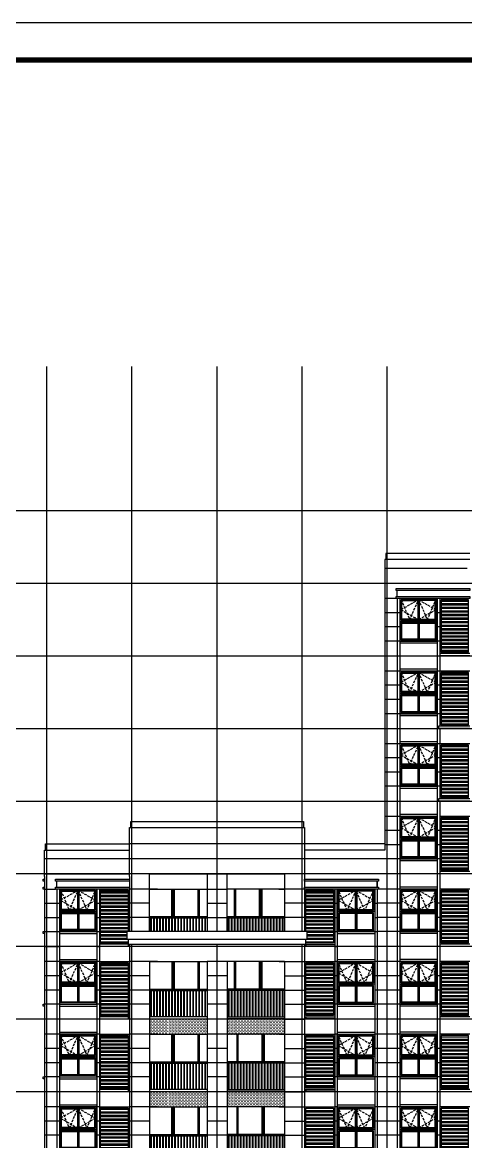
# Model space of a CAD drawing. Extents: x -59851 to 653804, y -249523 to 437614.
# Drawn here: x 179079 to 196789, y 392903 to 437588 of the extents above; entities that cross this region are included whole.
import ezdxf
from ezdxf.enums import TextEntityAlignment as Align

# ---------------------------------------------------------------- set-up
doc = ezdxf.new("R2010")
doc.units = 0
doc.header["$LTSCALE"] = 1000
doc.header["$MEASUREMENT"] = 0
doc.linetypes.add('DASH', pattern=[0.35, 0.25, -0.1])
for name, color, linetype in [('_TCH_BOUNDARY', 7, 'Continuous'), ('A-材质分割线（横向）', 252, 'Continuous'), ('A-示意', 8, 'Continuous'), ('DOTE', 16, 'Continuous'), ('ELE-0', 142, 'Continuous'), ('ELE-1', 41, 'Continuous'), ('ELE-2', 31, 'Continuous'), ('ELE-3', 35, 'Continuous'), ('ELE-6', 8, 'Continuous'), ('LABEL_FIXBOX_PM', 7, 'Continuous'), ('LABEL_PM', 7, 'Continuous'), ('LABEL_TXT_PM', 1, 'Continuous'), ('PUB_HATCH', 8, 'Continuous'), ('栏杆', 142, 'Continuous')]:
    doc.layers.add(name, color=color, linetype=linetype)
doc.styles.add('LABEL_TXT_PM', font='pm_njadri_romans1.shx', dxfattribs={"width": 0.7, "bigfont": 'pm_njadri_hztxt.shx'})
pattern_1 = [(180, (0, -100), (-1e-14, -142.875), []), (180, (-47.63, -52.37), (-1e-14, -142.875), [])]
pattern_2 = [(180, (0, -14500), (-1e-14, -142.875), []), (180, (-47.63, -14452.37), (-1e-14, -142.875), [])]
pattern_3 = [(180, (-58351.64, -17500), (-1e-14, -142.875), []), (180, (-58399.27, -17452.37), (-1e-14, -142.875), [])]

# ---------------------------------------------------------------- blocks, each defined once
blk = doc.blocks.new('c151701')
at = {"layer": 'A-示意', "linetype": 'DASH', "ltscale": 0.4}
for points in [[(-46244, 366680), (-46594, 365880), (-46944, 366680), (-47294, 365880), (-47644, 366680)], [(-46944, 366680), (-47644, 366280), (-46944, 365880)], [(-46944, 366680), (-46244, 366280), (-46944, 365880)]]:
    blk.add_lwpolyline(points, dxfattribs=at)
at = {"layer": 'ELE-0'}
for p, q in [((-46944, 366680), (-46944, 365880)), ((-46194, 366680), (-46194, 365080)), ((-46194, 365830), (-47694, 365830)), ((-46974, 365750), (-46974, 365110)), ((-46944, 365780), (-46944, 365080)), ((-46914, 365750), (-46914, 365110))]:
    blk.add_line(p, q, dxfattribs=at)
for points in [[(-47694, 365030), (-47694, 366730), (-46194, 366730), (-46194, 365030), (-47694, 365030)], [(-46974, 365750), (-47614, 365750), (-47614, 365110), (-46974, 365110)], [(-46914, 365110), (-46274, 365110), (-46274, 365750), (-46914, 365750)]]:
    blk.add_lwpolyline(points, dxfattribs=at)
for points in [[(-47644, 365880), (-47644, 366680), (-46244, 366680), (-46244, 365880)], [(-46974, 365910), (-47614, 365910), (-47614, 366650), (-46974, 366650)], [(-46914, 365910), (-46274, 365910), (-46274, 366650), (-46914, 366650)], [(-47644, 365780), (-47644, 365080), (-46244, 365080), (-46244, 365780)]]:
    blk.add_lwpolyline(points, close=True, dxfattribs=at)
blk = doc.blocks.new('lllganyt')
for p, q in [((-55351, 363766), (-53051, 363766)), ((-55351, 363716), (-53051, 363716)), ((-55291, 362666), (-55291, 363716)), ((-55271, 362666), (-55271, 363716)), ((-55171, 362666), (-55171, 363716)), ((-55151, 362666), (-55151, 363716)), ((-55051, 362666), (-55051, 363716)), ((-55031, 362666), (-55031, 363716)), ((-54931, 362666), (-54931, 363716)), ((-54911, 362666), (-54911, 363716)), ((-54811, 362666), (-54811, 363716)), ((-54791, 362666), (-54791, 363716)), ((-54691, 362666), (-54691, 363716)), ((-54671, 362666), (-54671, 363716)), ((-54571, 362666), (-54571, 363716)), ((-54551, 362666), (-54551, 363716)), ((-54451, 362666), (-54451, 363716)), ((-54431, 362666), (-54431, 363716)), ((-54331, 362666), (-54331, 363716)), ((-54311, 362666), (-54311, 363716)), ((-54211, 362666), (-54211, 363716)), ((-54191, 362666), (-54191, 363716)), ((-54091, 362666), (-54091, 363716)), ((-54071, 362666), (-54071, 363716)), ((-53971, 362666), (-53971, 363716)), ((-53951, 362666), (-53951, 363716)), ((-53851, 362666), (-53851, 363716)), ((-53831, 362666), (-53831, 363716)), ((-53731, 362666), (-53731, 363716)), ((-53711, 362666), (-53711, 363716)), ((-53611, 362666), (-53611, 363716)), ((-53591, 362666), (-53591, 363716)), ((-53564, 363716), (-53543, 363716)), ((-53543, 363716), (-53311, 363716)), ((-53491, 362666), (-53491, 363716)), ((-53471, 362666), (-53471, 363716)), ((-53371, 362666), (-53371, 363716)), ((-53351, 362666), (-53351, 363716)), ((-53251, 362666), (-53251, 363716)), ((-53231, 362666), (-53231, 363716)), ((-53131, 362666), (-53131, 363716)), ((-53111, 362666), (-53111, 363716))]:
    blk.add_line(p, q)
blk = doc.blocks.new('quanssxilimian0331')
at = {"layer": 'PUB_HATCH'}
h = blk.add_hatch(dxfattribs=at)
h.set_pattern_fill('DOTS', color=8, scale=37.5)
h.set_pattern_definition([(0, (-9e-12, 20300), (29.765625, 59.53125), [0, -59.53125])])
h.paths.add_polyline_path([(-37714, 367197), (-40014, 367197), (-40014, 366597), (-37714, 366597)])
h = blk.add_hatch(dxfattribs=at)
h.set_pattern_fill('DOTS', color=8, scale=37.5)
h.set_pattern_definition([(0, (3100, 20300), (29.765625, 59.53125), [0, -59.53125])])
h.paths.add_polyline_path([(-34614, 367197), (-36914, 367197), (-36914, 366597), (-34614, 366597)])
h = blk.add_hatch(dxfattribs=at)
h.set_pattern_fill('ANSI32', color=256, scale=30, angle=135)
h.set_pattern_definition([(180, (0, 0), (-1e-14, -142.875), []), (180, (-47.63, 47.63), (-1e-14, -142.875), [])])
h.paths.add_polyline_path([(-41964, 366547), (-40864, 366547), (-40864, 364397), (-41964, 364397)])
h = blk.add_hatch(dxfattribs=at)
h.set_pattern_fill('ANSI32', color=256, scale=30, angle=135)
h.set_pattern_definition(pattern_1)
h.paths.add_polyline_path([(-33764, 366547), (-32664, 366547), (-32664, 364447), (-33764, 364447)])
h = blk.add_hatch(dxfattribs=at)
h.set_pattern_fill('ANSI32', color=256, scale=30, angle=135)
h.set_pattern_definition(pattern_1)
h.paths.add_polyline_path([(-27264, 366547), (-28364, 366547), (-28364, 364447), (-27264, 364447)])
at = {"layer": 'A-材质分割线（横向）'}
for points in [[(-43614, 366597), (-44214, 366597)], [(-42014, 366597), (-42114, 366597)], [(-40014, 366597), (-40814, 366597)], [(-36914, 366597), (-37714, 366597)], [(-34614, 366597), (-33814, 366597)], [(-32514, 366597), (-32614, 366597)], [(-30014, 366597), (-31014, 366597)], [(-43614, 366030), (-44214, 366030)], [(-42014, 366030), (-42114, 366030)], [(-40014, 366030), (-40814, 366030)], [(-36914, 366030), (-37714, 366030)], [(-34614, 366030), (-33814, 366030)], [(-32514, 366030), (-32614, 366030)], [(-30014, 366030), (-31014, 366030)], [(-28414, 366030), (-28514, 366030)], [(-43614, 365464), (-44214, 365464)], [(-42014, 365464), (-42114, 365464)], [(-40014, 365464), (-40814, 365464)], [(-36914, 365464), (-37714, 365464)], [(-34614, 365464), (-33814, 365464)], [(-32514, 365464), (-32614, 365464)], [(-30014, 365464), (-31014, 365464)], [(-28414, 365464), (-28514, 365464)], [(-43614, 364897), (-44214, 364897)], [(-42014, 364897), (-42114, 364897)], [(-40014, 364897), (-40814, 364897)], [(-36914, 364897), (-37714, 364897)], [(-34614, 364897), (-33814, 364897)], [(-32514, 364897), (-32614, 364897)], [(-30014, 364897), (-31014, 364897)], [(-28414, 364897), (-28514, 364897)], [(-43614, 364297), (-44214, 364297)], [(-42014, 364297), (-42114, 364297)], [(-40014, 364297), (-40814, 364297)], [(-36914, 364297), (-37714, 364297)], [(-34614, 364297), (-33814, 364297)], [(-32514, 364297), (-32614, 364297)], [(-30014, 364297), (-31014, 364297)], [(-28414, 364297), (-28514, 364297)]]:
    blk.add_lwpolyline(points, dxfattribs=at)
at = {"layer": 'ELE-1'}
for points in [[(-40814, 367197), (-40814, 364297)], [(-40014, 367197), (-40014, 364297)], [(-37714, 367197), (-37714, 364297)], [(-36914, 367197), (-36914, 364297)], [(-34614, 367197), (-34614, 364297)], [(-33814, 367197), (-33814, 364297)]]:
    blk.add_lwpolyline(points, dxfattribs=at)
at = {"layer": 'ELE-2'}
for points in [[(-44214, 367197), (-44214, 364297)], [(-43714, 367197), (-43714, 364297)], [(-43614, 367197), (-43614, 364297)], [(-42114, 367197), (-42114, 364297)], [(-42014, 367197), (-42014, 364297)], [(-32614, 367197), (-32614, 364297)], [(-32514, 367197), (-32514, 364297)], [(-31014, 367197), (-31014, 364297)], [(-30914, 367197), (-30914, 364297)], [(-30114, 367197), (-30114, 364297)], [(-30014, 367197), (-30014, 364297)], [(-28514, 367197), (-28514, 364297)], [(-28414, 367197), (-28414, 364297)]]:
    blk.add_lwpolyline(points, dxfattribs=at)
at = {"layer": 'ELE-3'}
for p, q in [((-42014, 366597), (-40814, 366597)), ((-33764, 364397), (-33764, 364317))]:
    blk.add_line(p, q, dxfattribs=at)
for points in [[(-43614, 366677), (-42114, 366677)], [(-43614, 366597), (-42114, 366597)], [(-40014, 366597), (-37714, 366597)], [(-34614, 366597), (-36914, 366597)], [(-33814, 366597), (-32614, 366597)], [(-32514, 366677), (-31014, 366677)], [(-32514, 366597), (-31014, 366597)], [(-28514, 366677), (-30014, 366677)], [(-28514, 366597), (-30014, 366597)], [(-27214, 366597), (-28414, 366597)], [(-44214, 364817), (-44264, 364817), (-44264, 364897), (-44214, 364897)], [(-43614, 364897), (-42114, 364897)], [(-43614, 364817), (-42114, 364817)], [(-32514, 364897), (-31014, 364897)], [(-32514, 364817), (-31014, 364817)], [(-28514, 364897), (-30014, 364897)], [(-28514, 364817), (-30014, 364817)], [(-40814, 364397), (-42014, 364397), (-42014, 364317), (-40814, 364317)], [(-40864, 364397), (-40864, 364317)], [(-37714, 364397), (-40014, 364397)], [(-40014, 364317), (-37714, 364317)], [(-36914, 364397), (-34614, 364397)], [(-34614, 364317), (-36914, 364317)], [(-33814, 364397), (-32614, 364397), (-32614, 364317), (-33814, 364317)], [(-27214, 364397), (-28414, 364397), (-28414, 364317), (-27214, 364317)]]:
    blk.add_lwpolyline(points, dxfattribs=at)
at = {"layer": 'ELE-6'}
for points in [[(-39689, 366597), (-40014, 366597), (-40014, 366597)], [(-39114, 365497), (-39114, 366597)], [(-39064, 365497), (-39064, 366597)], [(-39014, 365497), (-39014, 366597)], [(-38064, 365497), (-38064, 366597)], [(-38014, 365497), (-38014, 366597)], [(-36514, 365497), (-36514, 366597)], [(-36464, 365497), (-36464, 366597)], [(-35514, 365497), (-35514, 366597)], [(-35464, 365497), (-35464, 366597)], [(-35414, 365497), (-35414, 366597)], [(-34839, 366597), (-34614, 366597)]]:
    blk.add_lwpolyline(points, dxfattribs=at)
at = {"layer": 'PUB_HATCH'}
for points in [[(-41964, 366547), (-40864, 366547), (-40864, 364397), (-41964, 364397)], [(-33764, 366547), (-32664, 366547), (-32664, 364447), (-33764, 364447)], [(-27264, 366547), (-28364, 366547), (-28364, 364447), (-27264, 364447)]]:
    blk.add_lwpolyline(points, close=True, dxfattribs=at)
at = {"xscale": -1}
for p in [(-89808, -133), (-76208, -133)]:
    blk.add_blockref('c151701', p, dxfattribs=at)
blk.add_blockref('c151701', (15180, -133))
at = {"layer": '栏杆'}
blk.add_blockref('lllganyt', (15337, 1731), dxfattribs=at)
at = {"layer": '栏杆', "xscale": -1}
blk.add_blockref('lllganyt', (-89964, 1731), dxfattribs=at)
blk = doc.blocks.new('14-17cengxilimian0331')
at = {"layer": 'PUB_HATCH'}
h = blk.add_hatch(dxfattribs=at)
h.set_pattern_fill('ANSI32', color=256, scale=30, angle=135)
h.set_pattern_definition([(180, (4e-12, -8800), (-1e-14, -142.875), []), (180, (-47.63, -8752.37), (-1e-14, -142.875), [])])
h.paths.add_polyline_path([(-27264, 357847), (-28364, 357847), (-28364, 355747), (-27264, 355747)])
at = {"layer": 'A-材质分割线（横向）'}
for points in [[(-30014, 357897), (-30614, 357897)], [(-28414, 357897), (-28514, 357897)], [(-30014, 357330), (-30614, 357330)], [(-28414, 357330), (-28514, 357330)], [(-30014, 356764), (-30614, 356764)], [(-28414, 356764), (-28514, 356764)], [(-30014, 356197), (-30614, 356197)], [(-28414, 356197), (-28514, 356197)], [(-30014, 355597), (-30614, 355597)], [(-28414, 355597), (-28514, 355597)]]:
    blk.add_lwpolyline(points, dxfattribs=at)
at = {"layer": 'ELE-2'}
for points in [[(-30614, 358497), (-30614, 355597)], [(-30114, 358497), (-30114, 355597)], [(-30014, 358497), (-30014, 355597)], [(-28514, 358497), (-28514, 355597)], [(-28414, 358497), (-28414, 355697)], [(-28414, 355617), (-28414, 355597)], [(-28414, 355617), (-28414, 355597)]]:
    blk.add_lwpolyline(points, dxfattribs=at)
at = {"layer": 'ELE-3'}
for points in [[(-28514, 357977), (-30014, 357977)], [(-28514, 357897), (-30014, 357897)], [(-27214, 357897), (-28414, 357897)], [(-28514, 356197), (-30014, 356197)], [(-28514, 356117), (-30014, 356117)], [(-27214, 355697), (-28464, 355697), (-28464, 355617), (-27214, 355617)]]:
    blk.add_lwpolyline(points, dxfattribs=at)
at = {"layer": 'PUB_HATCH'}
blk.add_lwpolyline([(-27264, 357847), (-28364, 357847), (-28364, 355747), (-27264, 355747)], close=True, dxfattribs=at)
at = {"xscale": -1}
blk.add_blockref('c151701', (-76208, -8833), dxfattribs=at)
blk = doc.blocks.new('13fxilimian0331')
at = {"layer": 'PUB_HATCH'}
h = blk.add_hatch(dxfattribs=at)
h.set_pattern_fill('ANSI32', color=256, scale=30, angle=135)
h.set_pattern_definition([(180, (7e-12, -14600), (-1e-14, -142.875), []), (180, (-47.63, -14552.37), (-1e-14, -142.875), [])])
h.paths.add_polyline_path([(-27264, 352047), (-28364, 352047), (-28364, 349947), (-27264, 349947)])
at = {"layer": 'A-材质分割线（横向）'}
for points in [[(-30014, 352097), (-30864, 352097)], [(-30014, 351530), (-30914, 351530)], [(-28414, 351530), (-28514, 351530)], [(-30014, 350964), (-30914, 350964)], [(-28414, 350964), (-28514, 350964)], [(-30014, 350397), (-30914, 350397)], [(-28414, 350397), (-28514, 350397)], [(-30014, 349797), (-30914, 349797)], [(-28414, 349797), (-28514, 349797)]]:
    blk.add_lwpolyline(points, dxfattribs=at)
at = {"layer": 'ELE-2'}
for points in [[(-30114, 352697), (-30114, 349797)], [(-30014, 352697), (-30014, 349797)], [(-28514, 352697), (-28514, 349797)], [(-28414, 352697), (-28414, 349797)]]:
    blk.add_lwpolyline(points, dxfattribs=at)
at = {"layer": 'ELE-3'}
for points in [[(-28514, 352177), (-30014, 352177)], [(-28514, 352097), (-30014, 352097)], [(-27214, 352097), (-28414, 352097)], [(-28514, 350397), (-30014, 350397)], [(-28514, 350317), (-30014, 350317)], [(-27214, 349897), (-28414, 349897), (-28414, 349817), (-27214, 349817)]]:
    blk.add_lwpolyline(points, dxfattribs=at)
at = {"layer": 'PUB_HATCH'}
blk.add_lwpolyline([(-27264, 352047), (-28364, 352047), (-28364, 349947), (-27264, 349947)], close=True, dxfattribs=at)
at = {"xscale": -1}
blk.add_blockref('c151701', (-76208, -14633), dxfattribs=at)
blk = doc.blocks.new('14fxilimian0331')
at = {"layer": 'PUB_HATCH'}
h = blk.add_hatch(dxfattribs=at)
h.set_pattern_fill('ANSI32', color=256, scale=30, angle=135)
h.set_pattern_definition([(180, (5e-12, -11700), (-1e-14, -142.875), []), (180, (-47.63, -11652.37), (-1e-14, -142.875), [])])
h.paths.add_polyline_path([(-27264, 354947), (-28364, 354947), (-28364, 352847), (-27264, 352847)])
at = {"layer": 'A-材质分割线（横向）'}
for points in [[(-30014, 354997), (-30614, 354997)], [(-30014, 354430), (-30614, 354430)], [(-28414, 354430), (-28514, 354430)], [(-30014, 353864), (-30614, 353864)], [(-28414, 353864), (-28514, 353864)], [(-30014, 353297), (-30614, 353297)], [(-28414, 353297), (-28514, 353297)], [(-30014, 352697), (-30614, 352697)], [(-28414, 352697), (-28514, 352697)]]:
    blk.add_lwpolyline(points, dxfattribs=at)
at = {"layer": 'ELE-2'}
for points in [[(-30614, 355597), (-30614, 353647)], [(-30114, 355597), (-30114, 352697)], [(-30014, 355597), (-30014, 352697)], [(-28514, 355597), (-28514, 352697)], [(-28414, 355597), (-28414, 352697)]]:
    blk.add_lwpolyline(points, dxfattribs=at)
at = {"layer": 'ELE-3'}
for points in [[(-28514, 355077), (-30014, 355077)], [(-28514, 354997), (-30014, 354997)], [(-27214, 354997), (-28414, 354997)], [(-28514, 353297), (-30014, 353297)], [(-28514, 353217), (-30014, 353217)], [(-27214, 352797), (-28414, 352797), (-28414, 352717), (-27214, 352717)]]:
    blk.add_lwpolyline(points, dxfattribs=at)
at = {"layer": 'PUB_HATCH'}
blk.add_lwpolyline([(-27264, 354947), (-28364, 354947), (-28364, 352847), (-27264, 352847)], close=True, dxfattribs=at)
at = {"xscale": -1}
blk.add_blockref('c151701', (-76208, -11733), dxfattribs=at)
blk = doc.blocks.new('pb01xibei0331')
blk.add_wipeout([(-40864, 374825), (-33764, 374825), (-33764, 375025), (-33714, 375025), (-33714, 375325), (-40914, 375325), (-40914, 375025), (-40864, 375025)])
at = {"layer": '_TCH_BOUNDARY'}
blk.add_lwpolyline([(-40864, 374825), (-33764, 374825), (-33764, 375025), (-33714, 375025), (-33714, 375325), (-40914, 375325), (-40914, 375025), (-40864, 375025)], close=True, dxfattribs=at)
at = {"layer": 'ELE-1'}
blk.add_lwpolyline([(-40864, 374825), (-33764, 374825), (-33764, 375025), (-33714, 375025), (-33714, 375325), (-40914, 375325), (-40914, 375025), (-40864, 375025), (-40864, 374825), (-40864, 374825)], dxfattribs=at)
blk = doc.blocks.new('13fxianjiaoxibei0331')
at = {"layer": 'ELE-1'}
for points in [[(-40864, 349997), (-33764, 349997), (-33764, 350197), (-33714, 350197), (-33714, 350497), (-40914, 350497), (-40914, 350197), (-40864, 350197), (-40864, 349997), (-40864, 349997)], [(-40864, 350197), (-33764, 350197)]]:
    blk.add_lwpolyline(points, dxfattribs=at)
blk = doc.blocks.new('jian100lg')
at = {"layer": '栏杆'}
for p, q in [((-125389, 347976), (-123089, 347976)), ((-125389, 347926), (-123089, 347926)), ((-125329, 346976), (-125329, 347926)), ((-125309, 346976), (-125309, 347926)), ((-125209, 346976), (-125209, 347926)), ((-125189, 346976), (-125189, 347926)), ((-125089, 346976), (-125089, 347926)), ((-125069, 346976), (-125069, 347926)), ((-124969, 346976), (-124969, 347926)), ((-124949, 346976), (-124949, 347926)), ((-124849, 346976), (-124849, 347926)), ((-124829, 346976), (-124829, 347926)), ((-124729, 346976), (-124729, 347926)), ((-124709, 346976), (-124709, 347926)), ((-124609, 346976), (-124609, 347926)), ((-124589, 346976), (-124589, 347926)), ((-124489, 346976), (-124489, 347926)), ((-124469, 346976), (-124469, 347926)), ((-124369, 346976), (-124369, 347926)), ((-124349, 346976), (-124349, 347926)), ((-124249, 346976), (-124249, 347926)), ((-124229, 346976), (-124229, 347926)), ((-124129, 346976), (-124129, 347926)), ((-124109, 346976), (-124109, 347926)), ((-124009, 346976), (-124009, 347926)), ((-123989, 346976), (-123989, 347926)), ((-123889, 346976), (-123889, 347926)), ((-123869, 346976), (-123869, 347926)), ((-123769, 346976), (-123769, 347926)), ((-123749, 346976), (-123749, 347926)), ((-123649, 346976), (-123649, 347926)), ((-123629, 346976), (-123629, 347926)), ((-123603, 347926), (-123581, 347926)), ((-123581, 347926), (-123350, 347926)), ((-123529, 346976), (-123529, 347926)), ((-123509, 346976), (-123509, 347926)), ((-123409, 346976), (-123409, 347926)), ((-123389, 346976), (-123389, 347926)), ((-123289, 346976), (-123289, 347926)), ((-123269, 346976), (-123269, 347926)), ((-123169, 346976), (-123169, 347926)), ((-123149, 346976), (-123149, 347926))]:
    blk.add_line(p, q, dxfattribs=at)
blk = doc.blocks.new('13xibeijiao0331')
at = {"layer": 'PUB_HATCH'}
h = blk.add_hatch(dxfattribs=at)
h.set_pattern_fill('ANSI32', color=256, scale=30, angle=135)
h.set_pattern_definition(pattern_2)
h.paths.add_polyline_path([(-41964, 352047), (-40864, 352047), (-40864, 349897), (-41964, 349897)])
h = blk.add_hatch(dxfattribs=at)
h.set_pattern_fill('ANSI32', color=256, scale=30, angle=135)
h.set_pattern_definition(pattern_2)
h.paths.add_polyline_path([(-33764, 352047), (-32664, 352047), (-32664, 349947), (-33764, 349947)])
at = {"layer": 'A-材质分割线（横向）'}
for points in [[(-33814, 353897), (-40814, 353897)], [(-30614, 353297), (-44214, 353297)], [(-44214, 352697), (-40814, 352697)], [(-40014, 352697), (-40814, 352697)], [(-37714, 352697), (-36914, 352697)], [(-30614, 352697), (-34614, 352697)], [(-44214, 352097), (-43764, 352097)], [(-40014, 352097), (-40814, 352097)], [(-37714, 352097), (-36914, 352097)], [(-33814, 352097), (-34614, 352097)], [(-44214, 351530), (-43614, 351530)], [(-42114, 351530), (-42014, 351530)], [(-40014, 351530), (-40814, 351530)], [(-37714, 351530), (-36914, 351530)], [(-33814, 351530), (-34614, 351530)], [(-32614, 351530), (-32514, 351530)], [(-31014, 351530), (-30914, 351530)], [(-44214, 350964), (-43614, 350964)], [(-42114, 350964), (-42014, 350964)], [(-40014, 350964), (-40814, 350964)], [(-37714, 350964), (-36914, 350964)], [(-33814, 350964), (-34614, 350964)], [(-32614, 350964), (-32514, 350964)], [(-31014, 350964), (-30914, 350964)], [(-44214, 350397), (-43614, 350397)], [(-42114, 350397), (-42014, 350397)], [(-32614, 350397), (-32514, 350397)], [(-31014, 350397), (-30914, 350397)], [(-44214, 349797), (-43614, 349797)], [(-42114, 349797), (-42014, 349797)], [(-32614, 349797), (-32514, 349797)], [(-31014, 349797), (-30914, 349797)]]:
    blk.add_lwpolyline(points, dxfattribs=at)
at = {"layer": 'ELE-1'}
for points in [[(-40814, 352597), (-40814, 354547), (-33814, 354547), (-33814, 352697)], [(-40764, 354547), (-40764, 354797), (-33864, 354797), (-33864, 354547)], [(-40814, 352597), (-40814, 349797)], [(-40014, 349897), (-40014, 352697), (-37714, 352697), (-37714, 349897)], [(-36914, 349897), (-36914, 352697), (-34614, 352697), (-34614, 349897)], [(-33814, 352697), (-33814, 349797)], [(-40014, 352097), (-37714, 352097)], [(-34614, 352097), (-36914, 352097)]]:
    blk.add_lwpolyline(points, dxfattribs=at)
at = {"layer": 'ELE-2'}
for points in [[(-44214, 352597), (-44214, 353647), (-40814, 353647)], [(-44164, 353647), (-44164, 353897), (-40814, 353897)], [(-30614, 353897), (-33814, 353897)], [(-30614, 353647), (-33814, 353647)], [(-44214, 352597), (-44214, 349797)], [(-40814, 352417), (-43764, 352417), (-43764, 352497), (-40814, 352497), (-40814, 352417)], [(-40814, 352097), (-43764, 352097), (-43764, 352177), (-40814, 352177), (-40814, 352097)], [(-43714, 352177), (-43714, 352417)], [(-30864, 352417), (-33814, 352417), (-33814, 352497), (-30864, 352497), (-30864, 352417)], [(-30864, 352097), (-33814, 352097), (-33814, 352177), (-30864, 352177), (-30864, 352097)], [(-30914, 352417), (-30914, 352177)], [(-30914, 352177), (-30914, 352417)], [(-43714, 352097), (-43714, 349797)], [(-43614, 352097), (-43614, 349797)], [(-42114, 352097), (-42114, 349797)], [(-42014, 352097), (-42014, 349797)], [(-32614, 352097), (-32614, 349797)], [(-32514, 352097), (-32514, 349797)], [(-31014, 352097), (-31014, 349797)], [(-30914, 352097), (-30914, 349797)]]:
    blk.add_lwpolyline(points, dxfattribs=at)
at = {"layer": 'ELE-3'}
blk.add_line((-33764, 349897), (-33764, 349817), dxfattribs=at)
for points in [[(-44214, 352417), (-44264, 352417), (-44264, 352497), (-44214, 352497)], [(-44214, 352097), (-44264, 352097), (-44264, 352177), (-44214, 352177)], [(-32514, 352177), (-31014, 352177)], [(-32514, 352097), (-31014, 352097)], [(-44214, 350317), (-44264, 350317), (-44264, 350397), (-44214, 350397)], [(-43614, 350397), (-42114, 350397)], [(-32514, 350397), (-31014, 350397)], [(-43614, 350317), (-42114, 350317)], [(-40814, 349897), (-42014, 349897), (-42014, 349817), (-40814, 349817)], [(-40864, 349897), (-40864, 349817)], [(-33814, 349897), (-32614, 349897), (-32614, 349817), (-33814, 349817)], [(-32514, 350317), (-31014, 350317)]]:
    blk.add_lwpolyline(points, dxfattribs=at)
at = {"layer": 'ELE-6'}
for points in [[(-39689, 352097), (-40014, 352097), (-40014, 352097)], [(-39114, 350997), (-39114, 352097)], [(-39064, 350997), (-39064, 352097)], [(-39014, 350997), (-39014, 352097)], [(-38064, 350997), (-38064, 352097)], [(-38014, 350997), (-38014, 352097)], [(-36614, 350997), (-36614, 352097)], [(-36564, 350997), (-36564, 352097)], [(-35614, 350997), (-35614, 352097)], [(-35564, 350997), (-35564, 352097)], [(-35514, 350997), (-35514, 352097)], [(-34839, 352097), (-34614, 352097)]]:
    blk.add_lwpolyline(points, dxfattribs=at)
at = {"layer": 'PUB_HATCH'}
for points in [[(-41964, 352047), (-40864, 352047), (-40864, 349897), (-41964, 349897)], [(-33764, 352047), (-32664, 352047), (-32664, 349947), (-33764, 349947)]]:
    blk.add_lwpolyline(points, close=True, dxfattribs=at)
at = {"xscale": -1}
blk.add_blockref('c151701', (-89808, -14633), dxfattribs=at)
for name, p in [('c151701', (15180, -14633)), ('jian100lg', (85375, 3021)), ('jian100lg', (88475, 3021))]:
    blk.add_blockref(name, p)
blk.add_blockref('pb01xibei0331', (0, -24928))
at = {"layer": 'A-材质分割线（横向）'}
blk.add_lwpolyline([(-33814, 349797), (-40814, 349797)], dxfattribs=at)
blk.add_blockref('13fxianjiaoxibei0331', (0, -100))
blk = doc.blocks.new('1222ff')
at = {"layer": 'PUB_HATCH'}
h = blk.add_hatch(dxfattribs=at)
h.set_pattern_fill('ANSI32', color=256, scale=30, angle=135)
h.set_pattern_definition([(180, (-58351.64, -17400), (-1e-14, -142.875), []), (180, (-58399.27, -17352.37), (-1e-14, -142.875), [])])
h.paths.add_polyline_path([(-100315, 349147), (-99215, 349147), (-99215, 346997), (-100315, 346997)])
h = blk.add_hatch(dxfattribs=at)
h.set_pattern_fill('ANSI32', color=256, scale=30, angle=135)
h.set_pattern_definition(pattern_3)
h.paths.add_polyline_path([(-92115, 349147), (-91015, 349147), (-91015, 347047), (-92115, 347047)])
h = blk.add_hatch(dxfattribs=at)
h.set_pattern_fill('ANSI32', color=256, scale=30, angle=135)
h.set_pattern_definition(pattern_3)
h.paths.add_polyline_path([(-85615, 349147), (-86715, 349147), (-86715, 347047), (-85615, 347047)])
at = {"layer": 'A-材质分割线（横向）'}
for points in [[(-101965, 349197), (-102565, 349197)], [(-100365, 349197), (-100465, 349197)], [(-98365, 349197), (-99165, 349197)], [(-95265, 349197), (-96065, 349197)], [(-92965, 349197), (-92165, 349197)], [(-90865, 349197), (-90965, 349197)], [(-88365, 349197), (-89365, 349197)], [(-101965, 348630), (-102565, 348630)], [(-100365, 348630), (-100465, 348630)], [(-98365, 348630), (-99165, 348630)], [(-95265, 348630), (-96065, 348630)], [(-92965, 348630), (-92165, 348630)], [(-90865, 348630), (-90965, 348630)], [(-88365, 348630), (-89365, 348630)], [(-86765, 348630), (-86865, 348630)], [(-101965, 348064), (-102565, 348064)], [(-100365, 348064), (-100465, 348064)], [(-98365, 348064), (-99165, 348064)], [(-95265, 348064), (-96065, 348064)], [(-92965, 348064), (-92165, 348064)], [(-90865, 348064), (-90965, 348064)], [(-88365, 348064), (-89365, 348064)], [(-86765, 348064), (-86865, 348064)], [(-101965, 347497), (-102565, 347497)], [(-100365, 347497), (-100465, 347497)], [(-98365, 347497), (-99165, 347497)], [(-95265, 347497), (-96065, 347497)], [(-92965, 347497), (-92165, 347497)], [(-90865, 347497), (-90965, 347497)], [(-88365, 347497), (-89365, 347497)], [(-86765, 347497), (-86865, 347497)], [(-101965, 346897), (-102565, 346897)], [(-100365, 346897), (-100465, 346897)], [(-98365, 346897), (-99165, 346897)], [(-95265, 346897), (-96065, 346897)], [(-92965, 346897), (-92165, 346897)], [(-90865, 346897), (-90965, 346897)], [(-88365, 346897), (-89365, 346897)], [(-86765, 346897), (-86865, 346897)]]:
    blk.add_lwpolyline(points, dxfattribs=at)
at = {"layer": 'ELE-1'}
for points in [[(-99165, 349797), (-99165, 346897)], [(-92165, 349797), (-92165, 346897)], [(-98365, 349197), (-98365, 346897)], [(-98365, 349197), (-96065, 349197)], [(-96065, 349197), (-96065, 346897)], [(-95265, 349197), (-95265, 346897)], [(-92965, 349197), (-95265, 349197)], [(-92965, 349197), (-92965, 346897)]]:
    blk.add_lwpolyline(points, dxfattribs=at)
at = {"layer": 'ELE-2'}
for points in [[(-102565, 349797), (-102565, 346897)], [(-102065, 349797), (-102065, 346897)], [(-101965, 349797), (-101965, 346897)], [(-100465, 349797), (-100465, 346897)], [(-100365, 349797), (-100365, 346897)], [(-90965, 349797), (-90965, 346897)], [(-90865, 349797), (-90865, 346897)], [(-89365, 349797), (-89365, 346897)], [(-89265, 349797), (-89265, 346897)], [(-88465, 349797), (-88465, 346897)], [(-88365, 349797), (-88365, 346897)], [(-86865, 349797), (-86865, 346897)], [(-86765, 349797), (-86765, 346897)]]:
    blk.add_lwpolyline(points, dxfattribs=at)
at = {"layer": 'ELE-3'}
for p, q in [((-100365, 349197), (-99165, 349197)), ((-92115, 346997), (-92115, 346917))]:
    blk.add_line(p, q, dxfattribs=at)
for points in [[(-101965, 349277), (-100465, 349277)], [(-101965, 349197), (-100465, 349197)], [(-92165, 349197), (-90965, 349197)], [(-90865, 349277), (-89365, 349277)], [(-90865, 349197), (-89365, 349197)], [(-86865, 349277), (-88365, 349277)], [(-86865, 349197), (-88365, 349197)], [(-85565, 349197), (-86765, 349197)], [(-102565, 347417), (-102615, 347417), (-102615, 347497), (-102565, 347497)], [(-101965, 347497), (-100465, 347497)], [(-101965, 347417), (-100465, 347417)], [(-90865, 347497), (-89365, 347497)], [(-90865, 347417), (-89365, 347417)], [(-86865, 347497), (-88365, 347497)], [(-86865, 347417), (-88365, 347417)], [(-99165, 346997), (-100365, 346997), (-100365, 346917), (-99165, 346917)], [(-99215, 346997), (-99215, 346917)], [(-96065, 346997), (-98365, 346997)], [(-98365, 346917), (-96065, 346917)], [(-95265, 346997), (-92965, 346997)], [(-92965, 346917), (-95265, 346917)], [(-92165, 346997), (-90965, 346997), (-90965, 346917), (-92165, 346917)], [(-85565, 346997), (-86765, 346997), (-86765, 346917), (-85565, 346917)]]:
    blk.add_lwpolyline(points, dxfattribs=at)
at = {"layer": 'ELE-6'}
for points in [[(-98040, 349197), (-98365, 349197), (-98365, 349197)], [(-97465, 348097), (-97465, 349197)], [(-97415, 348097), (-97415, 349197)], [(-97365, 348097), (-97365, 349197)], [(-96415, 348097), (-96415, 349197)], [(-96365, 348097), (-96365, 349197)], [(-94965, 348097), (-94965, 349197)], [(-94915, 348097), (-94915, 349197)], [(-93965, 348097), (-93965, 349197)], [(-93915, 348097), (-93915, 349197)], [(-93865, 348097), (-93865, 349197)], [(-93190, 349197), (-92965, 349197)]]:
    blk.add_lwpolyline(points, dxfattribs=at)
at = {"layer": 'PUB_HATCH'}
for points in [[(-100315, 349147), (-99215, 349147), (-99215, 346997), (-100315, 346997)], [(-92115, 349147), (-91015, 349147), (-91015, 347047), (-92115, 347047)], [(-85615, 349147), (-86715, 349147), (-86715, 347047), (-85615, 347047)]]:
    blk.add_lwpolyline(points, close=True, dxfattribs=at)
at = {"xscale": -1}
for p in [(-148159, -17533), (-134559, -17533)]:
    blk.add_blockref('c151701', p, dxfattribs=at)
blk.add_blockref('c151701', (-43171, -17533))
at = {"layer": '栏杆'}
blk.add_blockref('lllganyt', (-43015, -15669), dxfattribs=at)
at = {"layer": '栏杆', "xscale": -1}
blk.add_blockref('lllganyt', (-148316, -15669), dxfattribs=at)
blk = doc.blocks.new('PMSheet_A1_20150113_5-3892016032414355901')
at = {"layer": 'LABEL_FIXBOX_PM'}
blk.add_lwpolyline([(0, 594), (841, 594), (841, 0), (0, 0)], close=True, dxfattribs=at)
at = {"layer": 'LABEL_FIXBOX_PM', "const_width": 1.4}
blk.add_lwpolyline([(831, 584), (25, 584), (25, 10), (831, 10)], close=True, dxfattribs=at)
at = {"layer": 'LABEL_TXT_PM', "style": 'LABEL_TXT_PM'}
for tag, height, width, p in [('修改图应说明理由', 4.5, 0.7, (788.35, 468.8)), ('出图章签名', 4.5, 0.7, (759.46, 338.09)), ('建设单位_U01', 4.5, 0.7, (800.9, 212.14)), ('建设单位', 4.5, 0.7, (800.9, 210.2)), ('建设单位_D01', 4.5, 0.7, (800.9, 207.4)), ('项目名称_U01', 4.5, 0.7, (800.9, 200.42)), ('项目名称', 4.5, 0.7, (800.9, 198.19)), ('项目名称_D01', 4.5, 0.7, (800.9, 195.3)), ('设计编号', 4.5, 0.6, (780.76, 187.9)), ('分项号', 4.5, 0.6, (820.26, 188)), ('项目经理', 4.5, 0.7, (780.26, 172)), ('项目经理签名', 4.5, 0.7, (810.18, 172.26)), ('审定', 4.5, 0.7, (780.26, 163.9)), ('审定签名', 4.5, 0.7, (810.18, 164.16)), ('审核', 4.5, 0.7, (780.26, 156)), ('审核签名', 4.5, 0.7, (810.18, 156.26)), ('项目负责', 4.5, 0.7, (780.26, 148)), ('项目负责签名', 4.5, 0.7, (810.18, 148.26)), ('专业负责', 4.5, 0.7, (780.26, 140)), ('专业负责签名', 4.5, 0.7, (810.18, 140.26)), ('校对签名', 4.5, 0.7, (810.18, 132.16)), ('校对', 4.5, 0.7, (780.26, 131.9)), ('设计', 4.5, 0.7, (780.26, 124)), ('设计签名', 4.5, 0.7, (810.18, 124.26)), ('绘制', 4.5, 0.7, (780.26, 115.9)), ('绘制签名', 4.5, 0.7, (810.18, 116.16)), ('方案_01', 4.5, 0.7, (780.26, 95.9)), ('方案_01签名', 4.5, 0.7, (810.18, 96.16)), ('方案_02', 4.5, 0.7, (780.26, 87.9)), ('方案_02签名', 4.5, 0.7, (810.18, 88.16)), ('方案_03', 4.5, 0.7, (780.29, 79.9)), ('方案_03签名', 4.5, 0.7, (810.2, 80.16)), ('方案_04', 4.5, 0.7, (780.26, 71.9)), ('方案_04签名', 4.5, 0.7, (810.18, 72.16)), ('图名_U02', 4.5, 0.7, (790.5, 60.2)), ('图名_U01', 4.5, 0.7, (790.5, 54.2)), ('图名', 4.5, 0.7, (790.5, 47.96)), ('图名_D01', 4.5, 0.7, (790.5, 42.4)), ('图名_D02', 4.5, 0.7, (790.5, 37)), ('图号', 3.5, 0.7, (760.97, 20.95)), ('图档号', 3.5, 0.7, (781.1, 20.95)), ('日期', 3.5, 0.7, (801.07, 20.95)), ('版本号', 3.5, 0.7, (820.27, 20.95))]:
    blk.add_attdef(tag, text='', height=height, dxfattribs=dict(at, width=width)).set_placement(p, align=Align.CENTER)
blk = doc.blocks.new('17fwest0420')
at = {"layer": 'PUB_HATCH'}
h = blk.add_hatch(dxfattribs=at)
h.set_pattern_fill('ANSI32', color=256, scale=30, angle=135)
h.set_pattern_definition([(180, (-108997.5, -3000), (-1e-14, -142.875), []), (180, (-109045.13, -2952.37), (-1e-14, -142.875), [])])
h.paths.add_polyline_path([(-136261, 363647), (-137361, 363647), (-137361, 361547), (-136261, 361547)])
at = {"layer": 'A-材质分割线（横向）'}
for points in [[(-139161, 363697), (-139611, 363697)], [(-139011, 363130), (-139611, 363130)], [(-137411, 363130), (-137511, 363130)], [(-139011, 362564), (-139611, 362564)], [(-137411, 362564), (-137511, 362564)], [(-139011, 361997), (-139611, 361997)], [(-137411, 361997), (-137511, 361997)], [(-139011, 361397), (-139611, 361397)], [(-137411, 361397), (-137511, 361397)]]:
    blk.add_lwpolyline(points, dxfattribs=at)
at = {"layer": 'ELE-2'}
for points in [[(-139611, 364297), (-139611, 361397)], [(-136211, 364017), (-139161, 364017), (-139161, 364097), (-136211, 364097), (-136211, 364017)], [(-136211, 363697), (-139161, 363697), (-139161, 363777), (-136211, 363777), (-136211, 363697)], [(-139111, 363777), (-139111, 364017)], [(-139111, 363697), (-139111, 361397)], [(-139011, 363697), (-139011, 361397)], [(-137511, 363697), (-137511, 361397)], [(-137411, 363697), (-137411, 361397)]]:
    blk.add_lwpolyline(points, dxfattribs=at)
at = {"layer": 'ELE-3'}
for points in [[(-136211, 363697), (-137411, 363697)], [(-137511, 361997), (-139011, 361997)], [(-137511, 361917), (-139011, 361917)], [(-136211, 361497), (-137411, 361497), (-137411, 361417), (-136211, 361417)]]:
    blk.add_lwpolyline(points, dxfattribs=at)
at = {"layer": 'PUB_HATCH'}
blk.add_lwpolyline([(-136261, 363647), (-137361, 363647), (-137361, 361547), (-136261, 361547)], close=True, dxfattribs=at)
at = {"xscale": -1}
blk.add_blockref('c151701', (-185205, -3033), dxfattribs=at)

msp = doc.modelspace()

# ---------------------------------------------------------------- linework, layer by layer
at = {"layer": 'A-材质分割线（横向）'}
for points in [[(196857.2, 415787.8), (193557.2, 415787.8)], [(196957.2, 415187.8), (193557.2, 415187.8)]]:
    msp.add_lwpolyline(points, dxfattribs=at)
at = {"layer": 'DOTE'}
for p, q in [((180057.2, 363523.9), (180057.2, 423848.2)), ((183457.2, 363523.9), (183457.2, 423848.2)), ((186857.2, 363523.9), (186857.2, 423848.2)), ((190257.2, 363523.9), (190257.2, 423848.2)), ((193657.2, 363523.9), (193657.2, 423848.2)), ((247597.5, 418087.8), (168416.9, 418087.8)), ((247597.5, 415187.8), (168416.9, 415187.8)), ((247597.5, 412287.8), (168416.9, 412287.8)), ((247597.5, 409387.8), (168416.9, 409387.8)), ((247597.5, 406487.8), (168416.9, 406487.8)), ((247597.5, 403587.8), (168416.9, 403587.8)), ((247597.5, 400687.8), (168416.9, 400687.8)), ((247597.5, 397787.8), (168416.9, 397787.8)), ((247597.5, 394887.8), (168416.9, 394887.8))]:
    msp.add_line(p, q, dxfattribs=at)
at = {"layer": 'ELE-2'}
for points in [[(196957.2, 416137.8), (193557.2, 416137.8), (193557.2, 415187.8)], [(196957.2, 416387.8), (193607.2, 416387.8), (193607.2, 416137.8)]]:
    msp.add_lwpolyline(points, dxfattribs=at)

# ---------------------------------------------------------------- block references
for name, p in [('17fwest0420', (333168.5, 50890.8)), ('14-17cengxilimian0331', (224171, 53790.8)), ('14-17cengxilimian0331', (224171, 50890.8)), ('14fxilimian0331', (224171, 50890.8)), ('13fxilimian0331', (224171, 50890.8)), ('quanssxilimian0331', (224171, 30590.8)), ('quanssxilimian0331', (224171, 27690.8))]:
    msp.add_blockref(name, p)

# ---------------------------------------------------------------- next in the draw order: block references
msp.add_blockref('13xibeijiao0331', (224171, 50890.8))

# ---------------------------------------------------------------- next in the draw order: block references
at = {"xscale": 150, "yscale": 150, "zscale": 150}
msp.add_blockref('PMSheet_A1_20150113_5-3892016032414355901', (149177.5, 348488), dxfattribs=at)
at = {"layer": 'LABEL_PM'}
msp.add_blockref('1222ff', (282522.6, 50890.8), dxfattribs=at)

doc.saveas('drawing.dxf')
